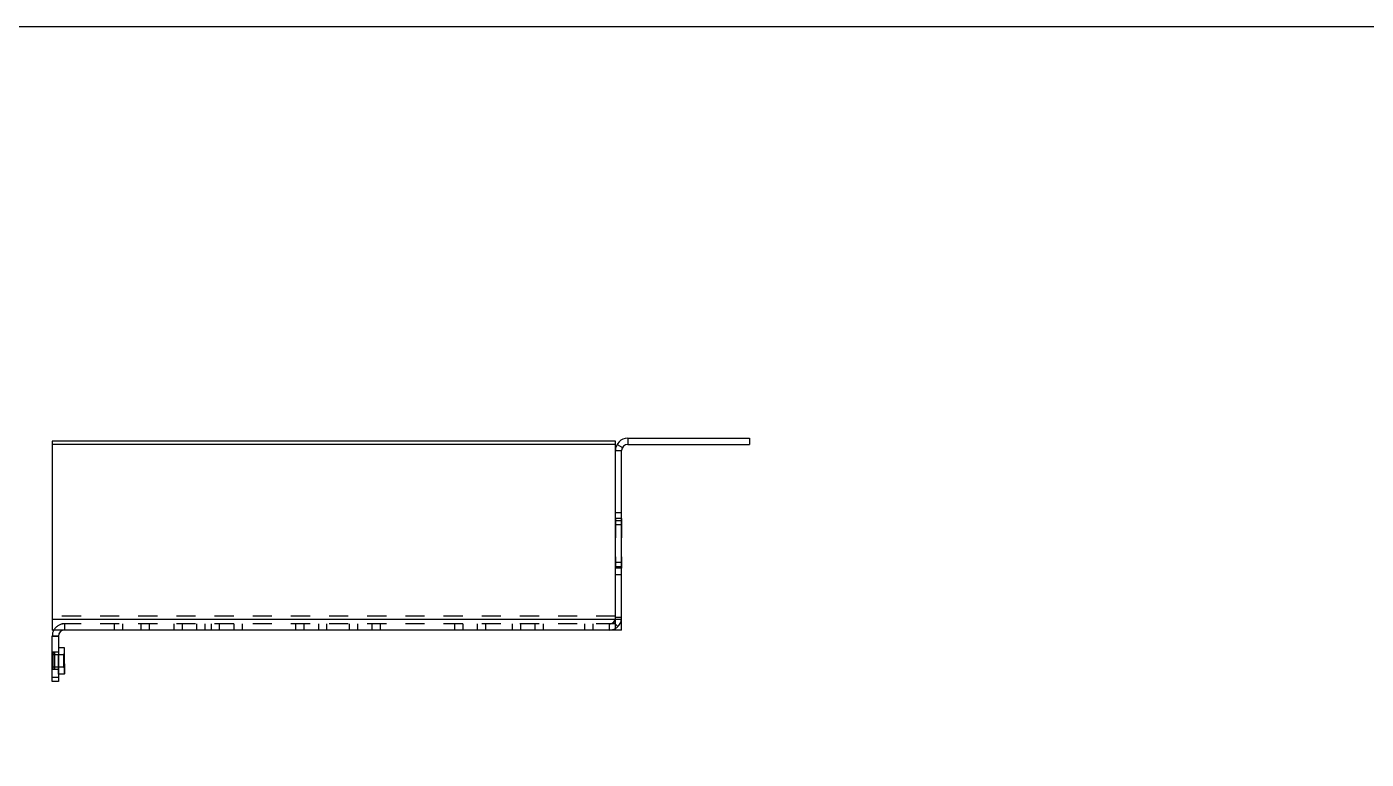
# Model space of a CAD drawing. Header units: millimetres. Extents: x -177 to 18421, y -5017 to 3255.
# Drawn here: x 7020.8 to 7345.5, y 438.5 to 616.1 of the extents above; entities that cross this region are included whole.
import ezdxf

# ---------------------------------------------------------------- set-up
doc = ezdxf.new("R2010")
doc.units = ezdxf.units.MM
doc.header["$LTSCALE"] = 46.255
doc.linetypes.add('HIDDEN', pattern=[0.2, 0.1, -0.1])
doc.layers.get('0').update_dxf_attribs({"linetype": 'CONTINUOUS'})
doc.layers.add('02___PRT_ALL_AXES', color=7, linetype='CONTINUOUS')
doc.layers.add('DEFAULT_2', color=8, linetype='HIDDEN')

msp = doc.modelspace()

# ---------------------------------------------------------------- linework, layer by layer
at = {"color": 7, "linetype": 'Continuous'}
for p, q in [((7166.488, 516.318), (7166.488, 514.818)), ((7195.988, 516.318), (7195.988, 514.818)), ((7026.988, 515.568), (7026.988, 469.818)), ((7163.488, 514.818), (7026.988, 514.818)), ((7163.488, 513.318), (7163.488, 515.568)), ((7163.488, 513.318), (7164.988, 513.318)), ((7163.89, 514.818), (7165.189, 514.068)), ((7164.988, 469.818), (7164.988, 513.318)), ((7166.488, 514.818), (7195.988, 514.818)), ((7026.988, 472.418), (7164.988, 472.418)), ((7164.988, 469.818), (7026.988, 469.818)), ((7026.988, 468.318), (7028.488, 468.318)), ((7026.993, 468.491), (7028.491, 468.405)), ((7028.488, 468.318), (7028.488, 457.318)), ((7028.488, 458.318), (7026.988, 458.318)), ((7028.488, 457.318), (7026.988, 457.318))]:
    msp.add_line(p, q, dxfattribs=at)
at = {"color": 3, "linetype": 'Continuous'}
for p, q in [((7166.488, 516.318), (7195.988, 516.318)), ((7163.488, 515.568), (7026.988, 515.568)), ((7163.488, 469.818), (7163.488, 513.318)), ((7026.988, 457.318), (7026.988, 468.318))]:
    msp.add_line(p, q, dxfattribs=at)
at = {"color": 7, "linetype": 'Continuous'}
msp.add_lwpolyline([(6753.878, -174.932), (7892.878, -174.932), (7892.878, 616.068), (6753.878, 616.068)], close=True, dxfattribs=at)
at = {"color": 3, "linetype": 'Continuous'}
for centre, start in [((7166.488, 513.318), 90), ((7029.988, 468.318), 149.75458)]:
    msp.add_arc(centre, 3, start, 180, dxfattribs=at)
at = {"color": 7, "linetype": 'Continuous'}
for centre in [(7166.488, 513.318), (7029.988, 468.318)]:
    msp.add_arc(centre, 1.5, 90, 180, dxfattribs=at)
at = {"layer": '02___PRT_ALL_AXES', "color": 8, "linetype": 'HIDDEN'}
for p, q in [((7163.488, 496.818), (7163.488, 484.818)), ((7164.988, 496.818), (7163.488, 496.818)), ((7164.988, 496.818), (7164.988, 484.818)), ((7164.988, 484.818), (7163.488, 484.818)), ((7026.988, 464.418), (7026.988, 460.218)), ((7028.488, 464.418), (7026.988, 464.418)), ((7027.118, 460.208), (7027.118, 464.428)), ((7027.248, 464.428), (7027.118, 464.428)), ((7027.248, 460.208), (7027.248, 464.428)), ((7027.248, 464.428), (7027.638, 464.228)), ((7027.638, 460.208), (7027.638, 464.428)), ((7028.488, 464.428), (7027.638, 464.428)), ((7028.488, 459.143), (7028.488, 465.493)), ((7029.688, 463.818), (7027.118, 463.818)), ((7028.488, 460.218), (7026.988, 460.218)), ((7029.688, 460.818), (7027.118, 460.818)), ((7027.248, 460.208), (7027.118, 460.208)), ((7027.638, 460.408), (7027.248, 460.208)), ((7028.488, 460.208), (7027.638, 460.208))]:
    msp.add_line(p, q, dxfattribs=at)
at = {"layer": '02___PRT_ALL_AXES', "color": 7, "linetype": 'Continuous'}
for p, q in [((7029.988, 465.493), (7028.488, 465.493)), ((7029.988, 459.143), (7029.988, 465.493)), ((7029.988, 459.143), (7028.488, 459.143))]:
    msp.add_line(p, q, dxfattribs=at)
at = {"layer": 'DEFAULT_2', "color": 8, "linetype": 'HIDDEN'}
for p, q in [((7163.488, 498.318), (7164.988, 498.318)), ((7163.488, 496.392), (7164.988, 496.392)), ((7163.488, 495.395), (7164.988, 495.395)), ((7163.488, 486.242), (7164.988, 486.242)), ((7163.488, 485.245), (7164.988, 485.245)), ((7163.488, 483.318), (7164.988, 483.318)), ((7163.488, 473.168), (7026.988, 473.168)), ((7163.488, 471.318), (7026.988, 471.318)), ((7029.988, 471.318), (7029.988, 469.818)), ((7041.988, 471.318), (7041.988, 469.818)), ((7043.988, 471.318), (7043.988, 469.818)), ((7048.488, 471.318), (7048.488, 469.818)), ((7050.488, 471.318), (7050.488, 469.818)), ((7056.488, 471.318), (7056.488, 469.818)), ((7058.488, 471.318), (7058.488, 469.818)), ((7061.988, 471.318), (7061.988, 469.818)), ((7063.988, 471.318), (7063.988, 469.818)), ((7065.488, 471.318), (7065.488, 469.818)), ((7067.488, 471.318), (7067.488, 469.818)), ((7070.988, 471.318), (7070.988, 469.818)), ((7072.988, 471.318), (7072.988, 469.818)), ((7085.988, 471.318), (7085.988, 469.818)), ((7087.988, 471.318), (7087.988, 469.818)), ((7091.488, 471.318), (7091.488, 469.818)), ((7093.488, 471.318), (7093.488, 469.818)), ((7098.988, 471.318), (7098.988, 469.818)), ((7100.988, 471.318), (7100.988, 469.818)), ((7104.488, 471.318), (7104.488, 469.818)), ((7106.488, 471.318), (7106.488, 469.818)), ((7124.488, 471.318), (7124.488, 469.818)), ((7126.488, 471.318), (7126.488, 469.818)), ((7129.988, 471.318), (7129.988, 469.818)), ((7131.988, 471.318), (7131.988, 469.818)), ((7138.488, 471.318), (7138.488, 469.818)), ((7140.488, 471.318), (7140.488, 469.818)), ((7143.988, 471.318), (7143.988, 469.818)), ((7145.988, 471.318), (7145.988, 469.818)), ((7155.988, 471.318), (7155.988, 469.818)), ((7157.988, 471.318), (7157.988, 469.818)), ((7161.988, 471.318), (7161.988, 469.818)), ((7164.05, 470.64), (7163.019, 471.729)), ((7164.988, 472.818), (7163.488, 472.818)), ((7029.688, 463.818), (7027.118, 463.818)), ((7029.688, 463.818), (7029.988, 464.118)), ((7029.688, 463.818), (7029.688, 460.818)), ((7029.938, 461.651), (7029.938, 459.156)), ((7029.988, 461.651), (7029.938, 461.651)), ((7029.988, 461.637), (7029.938, 461.637)), ((7029.988, 461.631), (7029.938, 461.631)), ((7029.988, 461.615), (7029.938, 461.615)), ((7029.988, 461.606), (7029.938, 461.606)), ((7029.988, 461.572), (7029.938, 461.572)), ((7029.988, 461.562), (7029.938, 461.562)), ((7029.988, 461.562), (7029.938, 461.562)), ((7029.988, 461.546), (7029.938, 461.546)), ((7029.988, 461.544), (7029.938, 461.544)), ((7029.988, 461.543), (7029.938, 461.543)), ((7029.988, 461.525), (7029.938, 461.525)), ((7029.988, 461.498), (7029.938, 461.498)), ((7029.988, 461.493), (7029.938, 461.493)), ((7029.988, 461.491), (7029.938, 461.491)), ((7029.988, 461.447), (7029.938, 461.447)), ((7029.988, 461.409), (7029.938, 461.409)), ((7029.988, 461.386), (7029.938, 461.386)), ((7029.988, 461.381), (7029.938, 461.381)), ((7029.988, 461.349), (7029.938, 461.349)), ((7029.988, 461.346), (7029.938, 461.346)), ((7029.988, 461.33), (7029.938, 461.33)), ((7029.988, 461.283), (7029.938, 461.283)), ((7029.988, 461.268), (7029.938, 461.268)), ((7029.988, 461.225), (7029.938, 461.225)), ((7029.988, 461.061), (7029.938, 461.061)), ((7029.988, 459.166), (7029.988, 464.118)), ((7029.688, 460.818), (7027.118, 460.818)), ((7029.688, 460.818), (7029.988, 460.518)), ((7029.988, 460.968), (7029.938, 460.968)), ((7029.988, 460.936), (7029.938, 460.936)), ((7029.988, 460.932), (7029.938, 460.932)), ((7029.988, 460.884), (7029.938, 460.884)), ((7029.988, 460.88), (7029.938, 460.88)), ((7029.988, 460.877), (7029.938, 460.877)), ((7029.988, 460.862), (7029.938, 460.862)), ((7029.988, 460.828), (7029.938, 460.828)), ((7029.988, 460.812), (7029.938, 460.812)), ((7029.988, 460.81), (7029.938, 460.81)), ((7029.988, 460.795), (7029.938, 460.795)), ((7029.988, 460.793), (7029.938, 460.793)), ((7029.988, 460.788), (7029.938, 460.788)), ((7029.988, 460.783), (7029.938, 460.783)), ((7029.988, 460.767), (7029.938, 460.767)), ((7029.988, 460.764), (7029.938, 460.764)), ((7029.988, 460.737), (7029.938, 460.737)), ((7029.988, 460.732), (7029.938, 460.732)), ((7029.988, 460.731), (7029.938, 460.731)), ((7029.988, 460.728), (7029.938, 460.728)), ((7029.988, 460.715), (7029.938, 460.715)), ((7029.988, 460.668), (7029.938, 460.668)), ((7029.988, 460.667), (7029.938, 460.667)), ((7029.988, 460.661), (7029.938, 460.661)), ((7029.988, 460.653), (7029.938, 460.653)), ((7029.988, 460.613), (7029.938, 460.613)), ((7029.988, 460.611), (7029.938, 460.611)), ((7029.988, 460.589), (7029.938, 460.589)), ((7029.988, 460.584), (7029.938, 460.584)), ((7029.988, 460.573), (7029.938, 460.573)), ((7029.988, 460.572), (7029.938, 460.572)), ((7029.988, 460.563), (7029.938, 460.563)), ((7029.988, 460.549), (7029.938, 460.549)), ((7029.988, 460.53), (7029.938, 460.53)), ((7029.988, 460.528), (7029.938, 460.528)), ((7029.988, 460.513), (7029.938, 460.513)), ((7029.988, 460.511), (7029.938, 460.511)), ((7029.988, 460.508), (7029.938, 460.508)), ((7029.988, 460.504), (7029.938, 460.504)), ((7029.988, 460.493), (7029.938, 460.493)), ((7029.988, 460.471), (7029.938, 460.471)), ((7029.988, 460.468), (7029.938, 460.468)), ((7029.988, 460.454), (7029.938, 460.454)), ((7029.988, 460.435), (7029.938, 460.435)), ((7029.988, 460.409), (7029.938, 460.409)), ((7029.988, 460.401), (7029.938, 460.401)), ((7029.988, 460.371), (7029.938, 460.371)), ((7029.988, 460.362), (7029.938, 460.362)), ((7029.988, 460.341), (7029.938, 460.341)), ((7029.988, 460.339), (7029.938, 460.339)), ((7029.988, 460.323), (7029.938, 460.323)), ((7029.988, 460.291), (7029.938, 460.291)), ((7029.988, 460.284), (7029.938, 460.284)), ((7029.988, 460.283), (7029.938, 460.283)), ((7029.988, 460.231), (7029.938, 460.231)), ((7029.988, 460.217), (7029.938, 460.217)), ((7029.988, 460.176), (7029.938, 460.176)), ((7029.988, 460.174), (7029.938, 460.174)), ((7029.988, 460.167), (7029.938, 460.167)), ((7029.988, 460.159), (7029.938, 460.159)), ((7029.988, 460.153), (7029.938, 460.153)), ((7029.988, 460.152), (7029.938, 460.152)), ((7029.988, 460.146), (7029.938, 460.146)), ((7029.988, 460.145), (7029.938, 460.145)), ((7029.988, 460.142), (7029.938, 460.142)), ((7029.988, 460.138), (7029.938, 460.138)), ((7029.988, 460.128), (7029.938, 460.128)), ((7029.988, 460.126), (7029.938, 460.126)), ((7029.988, 460.093), (7029.938, 460.093)), ((7029.988, 460.086), (7029.938, 460.086)), ((7029.988, 460.078), (7029.938, 460.078)), ((7029.988, 460.072), (7029.938, 460.072)), ((7029.988, 460.068), (7029.938, 460.068)), ((7029.988, 460.065), (7029.938, 460.065)), ((7029.988, 460.033), (7029.938, 460.033)), ((7029.988, 460.026), (7029.938, 460.026)), ((7029.988, 460.016), (7029.938, 460.016)), ((7029.988, 460.006), (7029.938, 460.006)), ((7029.988, 460), (7029.938, 460)), ((7029.988, 459.988), (7029.938, 459.988)), ((7029.988, 459.977), (7029.938, 459.977)), ((7029.988, 459.954), (7029.938, 459.954)), ((7029.988, 459.944), (7029.938, 459.944)), ((7029.988, 459.936), (7029.938, 459.936)), ((7029.988, 459.902), (7029.938, 459.902)), ((7029.988, 459.889), (7029.938, 459.889)), ((7029.988, 459.847), (7029.938, 459.847)), ((7029.988, 459.818), (7029.938, 459.818)), ((7029.988, 459.785), (7029.938, 459.785)), ((7029.988, 459.766), (7029.938, 459.766)), ((7029.988, 459.747), (7029.938, 459.747)), ((7029.988, 459.737), (7029.938, 459.737)), ((7029.988, 459.735), (7029.938, 459.735)), ((7029.988, 459.73), (7029.938, 459.73)), ((7029.988, 459.729), (7029.938, 459.729)), ((7029.988, 459.723), (7029.938, 459.723)), ((7029.988, 459.708), (7029.938, 459.708)), ((7029.988, 459.687), (7029.938, 459.687)), ((7029.988, 459.686), (7029.938, 459.686)), ((7029.988, 459.666), (7029.938, 459.666)), ((7029.988, 459.66), (7029.938, 459.66)), ((7029.988, 459.655), (7029.938, 459.655)), ((7029.988, 459.618), (7029.938, 459.618)), ((7029.988, 459.61), (7029.938, 459.61)), ((7029.988, 459.607), (7029.938, 459.607)), ((7029.988, 459.606), (7029.938, 459.606)), ((7029.988, 459.602), (7029.938, 459.602)), ((7029.988, 459.594), (7029.938, 459.594)), ((7029.988, 459.593), (7029.938, 459.593)), ((7029.988, 459.556), (7029.938, 459.556)), ((7029.988, 459.543), (7029.938, 459.543)), ((7029.988, 459.524), (7029.938, 459.524)), ((7029.988, 459.495), (7029.938, 459.495)), ((7029.988, 459.462), (7029.938, 459.462)), ((7029.988, 459.432), (7029.938, 459.432)), ((7029.988, 459.43), (7029.938, 459.43)), ((7029.988, 459.42), (7029.938, 459.42)), ((7029.988, 459.419), (7029.938, 459.419)), ((7029.988, 459.412), (7029.938, 459.412)), ((7029.988, 459.366), (7029.938, 459.366)), ((7029.988, 459.358), (7029.938, 459.358)), ((7029.988, 459.331), (7029.938, 459.331)), ((7029.988, 459.329), (7029.938, 459.329)), ((7029.988, 459.319), (7029.938, 459.319)), ((7029.988, 459.298), (7029.938, 459.298)), ((7029.988, 459.293), (7029.938, 459.293)), ((7029.988, 459.282), (7029.938, 459.282)), ((7029.988, 459.241), (7029.938, 459.241)), ((7029.988, 459.227), (7029.938, 459.227)), ((7029.988, 459.194), (7029.938, 459.194)), ((7029.988, 459.17), (7029.938, 459.17)), ((7029.988, 459.166), (7029.938, 459.166)), ((7029.988, 459.156), (7029.938, 459.156))]:
    msp.add_line(p, q, dxfattribs=at)
for centre, radius, start, end in [((7029.988, 468.318), 3, 90, 149.75458), ((7161.988, 472.818), 3, 270, 0), ((7161.988, 472.818), 1.5, 270, 0)]:
    msp.add_arc(centre, radius, start, end, dxfattribs=at)

doc.saveas('drawing.dxf')
